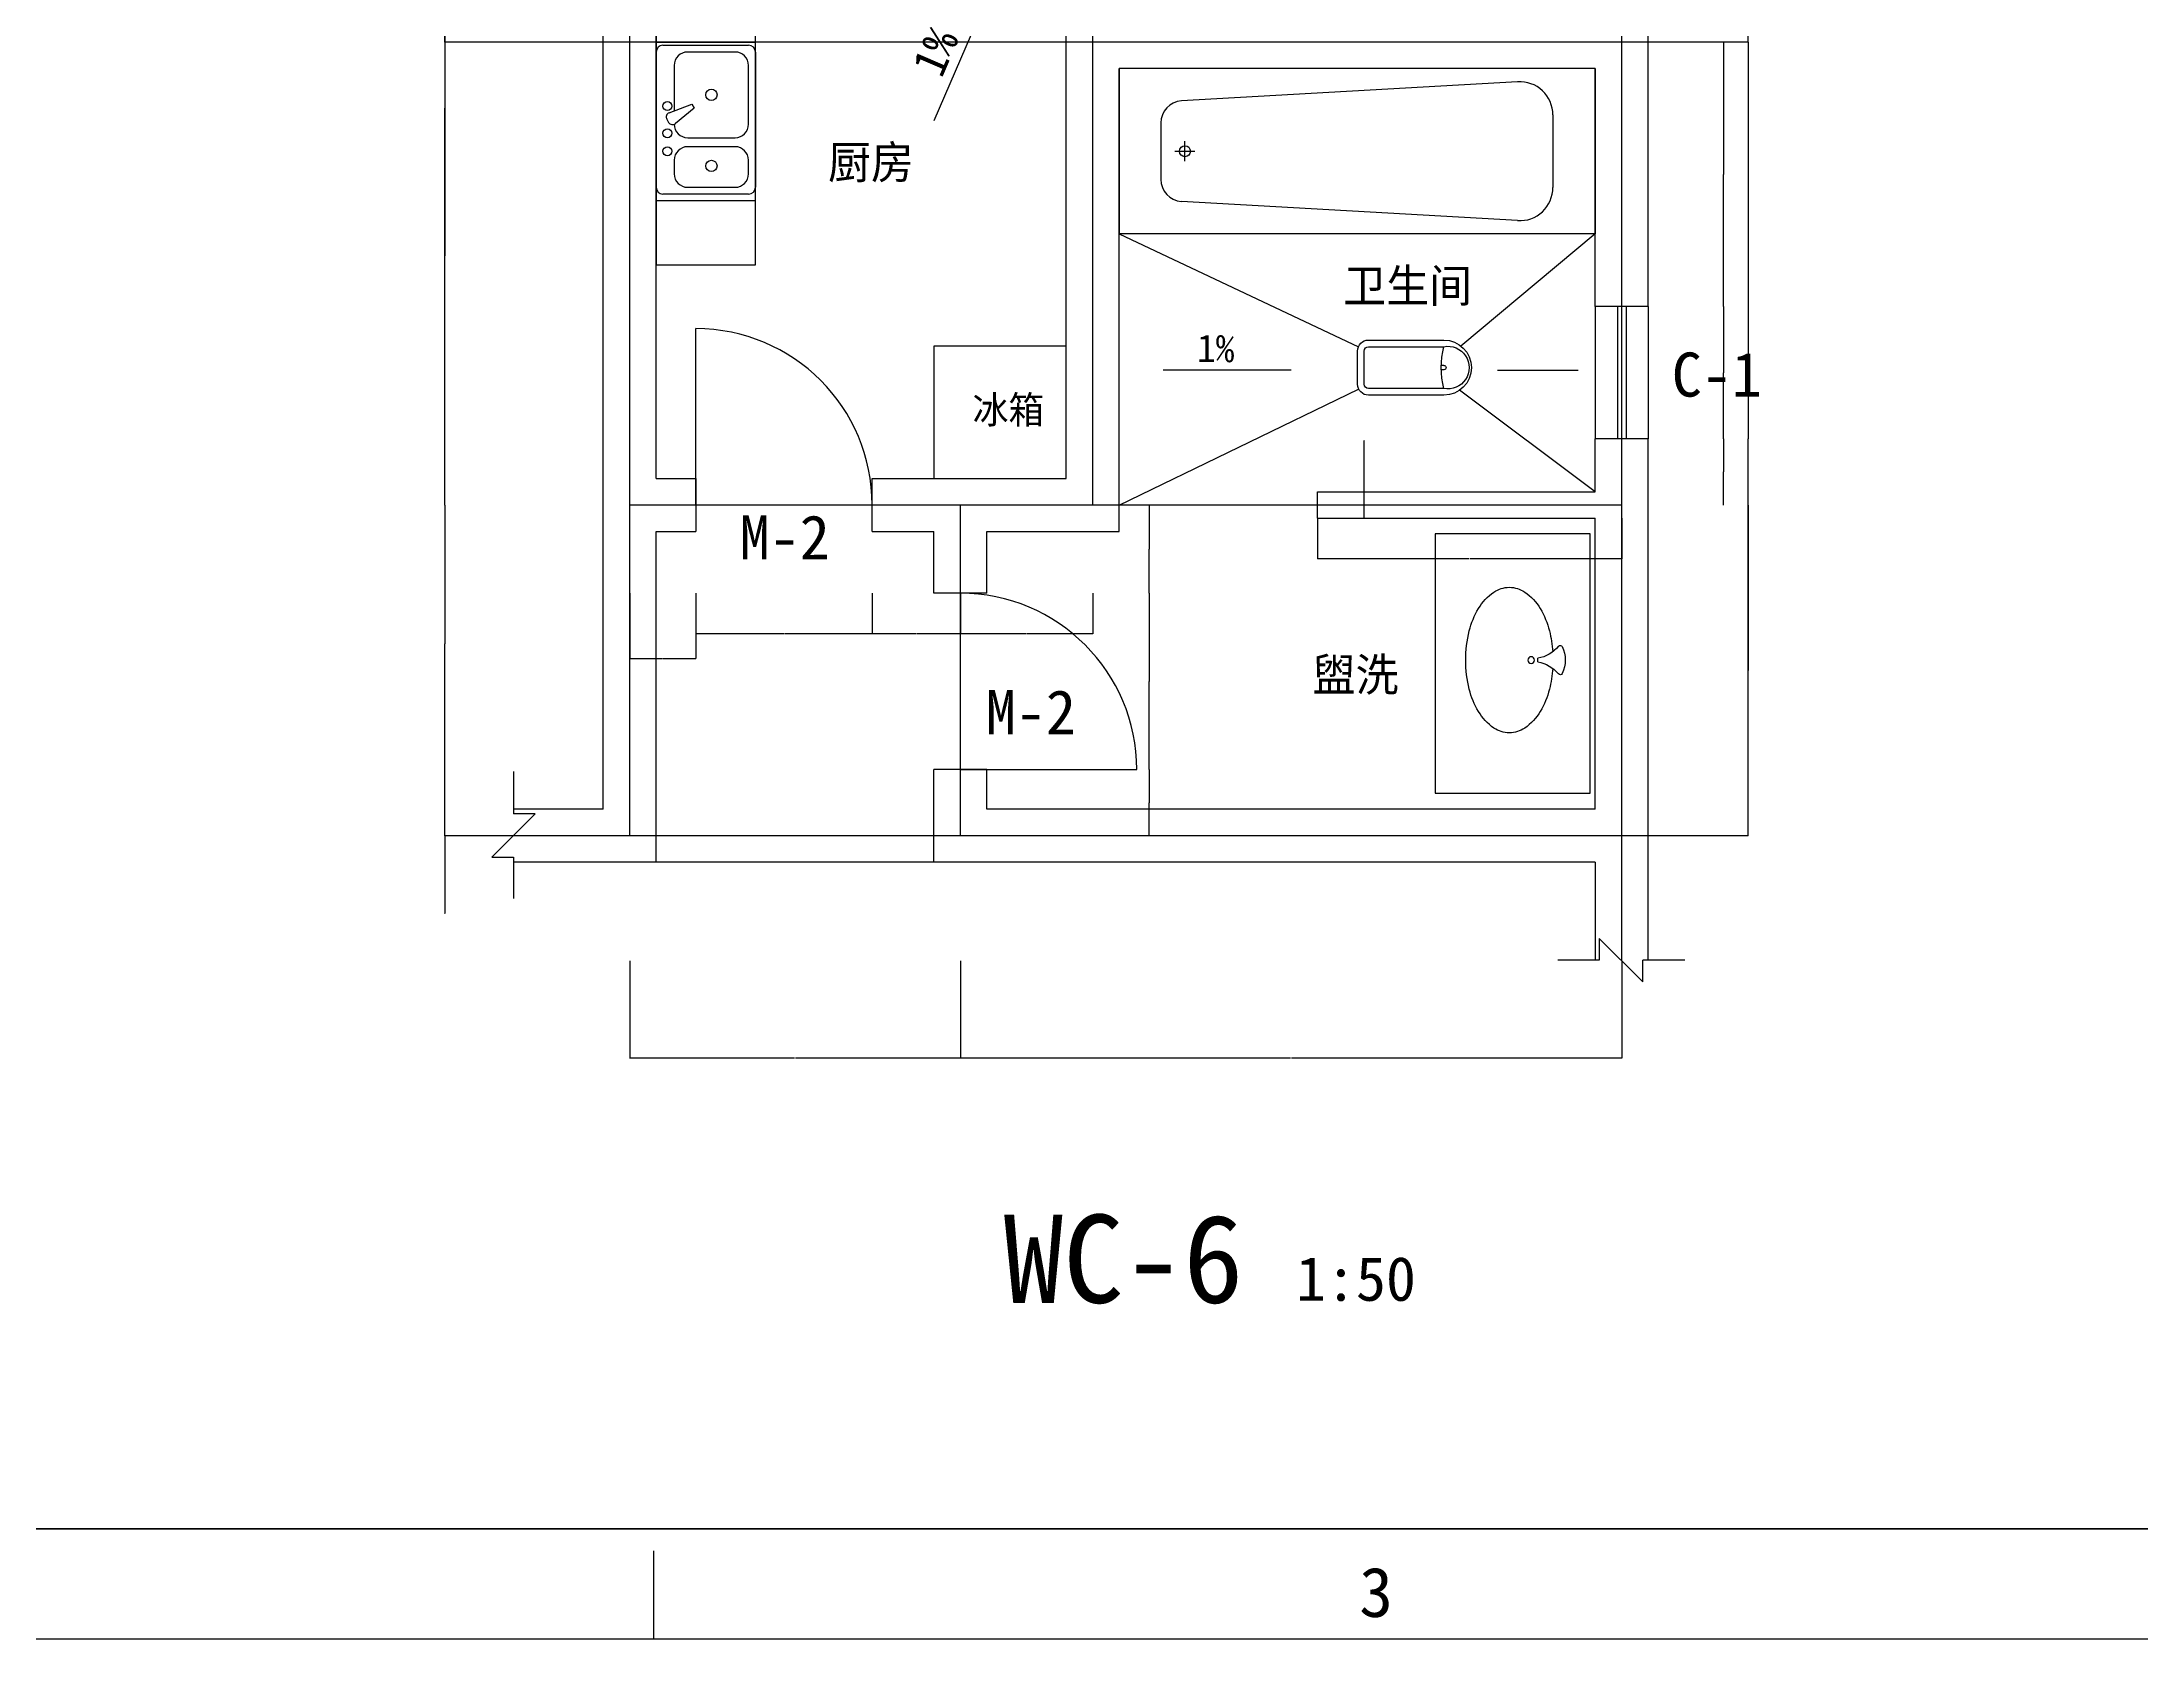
# Model space of a CAD drawing. Header units: metres. Extents: x -237648 to -195598, y -93947 to -64247.
# Drawn here: x -225922 to -216397, y -93947 to -86703 of the extents above; entities that cross this region are included whole.
import ezdxf

# ---------------------------------------------------------------- set-up
doc = ezdxf.new("R2010")
doc.units = ezdxf.units.M
for name, color, linetype in [('AXI', 1, 'Continuous'), ('PJ', 21, 'Continuous'), ('W', 5, 'Continuous')]:
    doc.layers.add(name, color=color, linetype=linetype)
doc.dimstyles.get("Standard").update_dxf_attribs({"dimtxt": 2.5, "dimasz": 2.5, "dimexe": 1.25, "dimexo": 0.625, "dimtad": 1, "dimcen": 2.5, "dimazin": 3, "dimtfac": 1, "dimtmove": 0, "dimatfit": 3})

# ---------------------------------------------------------------- blocks, each defined once
blk = doc.blocks.new('_E25ESP')
at = {"color": 0, "linetype": 'ByBlock'}
for p, q in [((0, -306.82), (0, 306.82)), ((30.68, 337.5), (419.32, 337.5)), ((357.95, 306.82), (143.18, 306.82)), ((450, 306.82), (450, -306.82)), ((81.82, 245.45), (81.82, 39.98)), ((419.32, -20.45), (419.32, 245.45)), ((48.39, 2.02), (56.63, -12.25)), ((58.92, 31.4), (162.53, 70.22)), ((172.76, 52.51), (87.34, -17.81)), ((162.53, 70.22), (172.76, 52.51)), ((143.18, -81.82), (357.95, -81.82)), ((81.82, -184.09), (81.82, -245.45)), ((357.95, -122.73), (143.18, -122.73)), ((419.32, -245.45), (419.32, -184.09)), ((419.32, -337.5), (30.68, -337.5)), ((143.18, -306.82), (357.95, -306.82))]:
    blk.add_line(p, q, dxfattribs=at)
for centre, radius in [((250.57, 112.5), 25.57), ((51.14, 61.36), 20.45), ((51.14, -61.36), 20.45), ((51.14, -143.18), 20.45), ((250.57, -209.66), 25.57)]:
    blk.add_circle(centre, radius, dxfattribs=at)
for centre, radius, start, end in [((30.68, 306.82), 30.68, 90, 180), ((143.18, 245.45), 61.36, 90, 180), ((357.95, 245.45), 61.36, 0, 90), ((419.32, 306.82), 30.68, 0, 90), ((66.1, 12.25), 20.45, 110.54, 210), ((74.34, -2.02), 20.45, 210, 309.46), ((143.18, -20.45), 61.36, 180, 270), ((357.95, -20.45), 61.36, 270, 0), ((143.18, -184.09), 61.36, 90, 180), ((357.95, -184.09), 61.36, 0, 90), ((143.18, -245.45), 61.36, 180, 270), ((357.95, -245.45), 61.36, 270, 0), ((30.68, -306.82), 30.68, 180, 270), ((419.32, -306.82), 30.68, 270, 0)]:
    blk.add_arc(centre, radius, start, end, dxfattribs=at)
blk = doc.blocks.new('DW')
at = {"layer": 'PJ'}
for p, q in [((76.21, 195.72), (-73.79, 195.72)), ((-123.79, 145.72), (-123.79, -195.95)), ((-93.79, 145.72), (-93.79, -195.95)), ((76.21, 165.72), (-73.79, 165.72)), ((96.21, -195.95), (96.21, 145.72)), ((126.21, -195.95), (126.21, 145.72)), ((-8.79, -196.08), (-8.79, -184.46)), ((11.21, -196.08), (11.21, -184.46))]:
    blk.add_line(p, q, dxfattribs=at)
for centre, radius, start, end in [((-73.79, 145.72), 50, 90, 180), ((76.21, 145.72), 50, 0, 90), ((-73.79, 145.72), 20, 90, 180), ((76.21, 145.72), 20, 0, 90), ((1.21, -578.66), 394.33, 76.06, 103.94), ((1.21, -195.95), 125, 180, 0), ((1.21, -214.21), 96.74, 169.12, 10.88), ((1.21, -195.89), 10, 181.09, 358.91)]:
    blk.add_arc(centre, radius, start, end, dxfattribs=at)
blk = doc.blocks.new('KXP')
at = {"layer": 'PJ', "linetype": 'ByBlock'}
blk.add_line((-388.31, 496.85), (-388.31, 509.94), dxfattribs=at)
at = {"layer": 'PJ'}
blk.add_lwpolyline([(-585.9, 980), (0, 980), (0, 0), (-585.9, 0)], close=True, dxfattribs=at)
for points in [[(-444.66, 472.02, 0.04), (-432.26, 393.22, 0.07), (-397.42, 308.94, 0.11), (-338.84, 246.5, 0.15), (-280.74, 228.39, 0.15), (-222.65, 246.5, 0.11), (-164.07, 308.94, 0.07), (-129.23, 393.22, 0.06), (-115.74, 503.39, 0.06), (-129.23, 613.57, 0.07), (-164.07, 697.85, 0.11), (-222.65, 760.29, 0.15), (-280.74, 778.39, 0.15)], [(-280.74, 778.39, 0.15), (-338.84, 760.29, 0.11), (-397.42, 697.85, 0.07), (-432.26, 613.57, 0.04), (-444.66, 534.77, 0.06)]]:
    blk.add_lwpolyline(points, format="xyb", dxfattribs=at)
at = {"layer": 'PJ', "linetype": 'ByBlock'}
blk.add_circle((-363.18, 503.39), 12.57, dxfattribs=at)
at = {"layer": 'PJ'}
for centre, radius, start, end in [((-472.97, 550.98), 8, 39.44, 154.02), ((-364.6, 640.12), 132.32, 219.44, 259.68), ((-375.32, 503.39), 116.63, 154.02, 205.98), ((-364.6, 366.67), 132.32, 100.32, 140.56), ((-472.97, 455.81), 8, 205.98, 320.56)]:
    blk.add_arc(centre, radius, start, end, dxfattribs=at)
blk = doc.blocks.new('_CLOSEDFILLED')
at = {"color": 0, "linetype": 'BYBLOCK'}
blk.add_solid([(-1, 0), (0, 0), (-1, 0)], dxfattribs=at)
blk = doc.blocks.new('*D95')
for p, q in [((-221756.67, -90871.27), (-221756.67, -91312.61)), ((-218756.67, -90871.27), (-218756.67, -91312.61)), ((-220258.67, -91312.61), (-221756.92, -91312.61)), ((-218756.42, -91312.61), (-220254.67, -91312.61))]:
    blk.add_line(p, q)
at = {"layer": 'Defpoints'}
for p in [(-221756.67, -90871.27), (-218756.67, -90871.27), (-218756.67, -91312.61)]:
    blk.add_point(p, dxfattribs=at)
at = {"xscale": 0.25, "yscale": 0.25}
blk.add_blockref('_CLOSEDFILLED', (-221756.67, -91312.61), dxfattribs=at)
at = {"xscale": 0.25, "yscale": 0.25, "rotation": 180}
blk.add_blockref('_CLOSEDFILLED', (-218756.67, -91312.61), dxfattribs=at)
at = {"insert": (-220256.67, -91312.61), "char_height": 1, "attachment_point": 5}
blk.add_mtext('3000', dxfattribs=at)
blk = doc.blocks.new('*D96')
for p, q in [((-221756.67, -89203.22), (-221756.67, -89386.7)), ((-221156.67, -89203.22), (-221156.67, -89386.7)), ((-221458.17, -89386.7), (-221756.92, -89386.7)), ((-221156.42, -89386.7), (-221455.17, -89386.7))]:
    blk.add_line(p, q)
at = {"layer": 'Defpoints'}
for p in [(-221756.67, -89203.22), (-221156.67, -89203.22), (-221156.67, -89386.7)]:
    blk.add_point(p, dxfattribs=at)
at = {"xscale": 0.25, "yscale": 0.25}
blk.add_blockref('_CLOSEDFILLED', (-221756.67, -89386.7), dxfattribs=at)
at = {"xscale": 0.25, "yscale": 0.25, "rotation": 180}
blk.add_blockref('_CLOSEDFILLED', (-221156.67, -89386.7), dxfattribs=at)
at = {"insert": (-221456.67, -89386.7), "char_height": 1, "attachment_point": 5}
blk.add_mtext('600', dxfattribs=at)
blk = doc.blocks.new('*D100')
for p, q in [((-224095.71, -85203.22), (-224095.71, -87003.22)), ((-224095.96, -87003.22), (-224096.21, -87003.22)), ((-224095.71, -88803.22), (-224095.71, -87003.22)), ((-224095.71, -87003.22), (-224095.71, -87003.22)), ((-224095.46, -87003.22), (-224095.21, -87003.22))]:
    blk.add_line(p, q)
at = {"layer": 'Defpoints'}
for p in [(-224095.71, -85203.22), (-224095.71, -87003.22), (-224095.71, -88803.22)]:
    blk.add_point(p, dxfattribs=at)
at = {"xscale": 0.25, "yscale": 0.25}
blk.add_blockref('_CLOSEDFILLED', (-224095.71, -87003.22), dxfattribs=at)
at = {"xscale": 0.25, "yscale": 0.25, "rotation": 180}
blk.add_blockref('_CLOSEDFILLED', (-224095.71, -87003.22), dxfattribs=at)
at = {"insert": (-224095.71, -87002.095), "char_height": 1, "attachment_point": 5}
blk.add_mtext('0', dxfattribs=at)
blk = doc.blocks.new('*D101')
for p, q in [((-224095.71, -86703.22), (-224095.71, -87672.26)), ((-224095.96, -87672.26), (-224096.21, -87672.26)), ((-224095.71, -88803.22), (-224095.71, -87672.26)), ((-224095.71, -87672.26), (-224095.71, -87672.26)), ((-224095.46, -87672.26), (-224095.21, -87672.26))]:
    blk.add_line(p, q)
at = {"layer": 'Defpoints'}
for p in [(-224095.71, -86703.22), (-224095.71, -87672.26), (-224095.71, -88803.22)]:
    blk.add_point(p, dxfattribs=at)
at = {"xscale": 0.25, "yscale": 0.25}
blk.add_blockref('_CLOSEDFILLED', (-224095.71, -87672.26), dxfattribs=at)
at = {"xscale": 0.25, "yscale": 0.25, "rotation": 180}
blk.add_blockref('_CLOSEDFILLED', (-224095.71, -87672.26), dxfattribs=at)
at = {"insert": (-224095.71, -87671.135), "char_height": 1, "attachment_point": 5}
blk.add_mtext('0', dxfattribs=at)
blk = doc.blocks.new('*D102')
for p, q in [((-224095.71, -88803.22), (-224095.71, -89432.62)), ((-224095.96, -89432.62), (-224096.21, -89432.62)), ((-224095.71, -90303.22), (-224095.71, -89432.62)), ((-224095.71, -89432.62), (-224095.71, -89432.62)), ((-224095.46, -89432.62), (-224095.21, -89432.62))]:
    blk.add_line(p, q)
at = {"layer": 'Defpoints'}
for p in [(-224095.71, -88803.22), (-224095.71, -89432.62), (-224095.71, -90303.22)]:
    blk.add_point(p, dxfattribs=at)
at = {"xscale": 0.25, "yscale": 0.25}
blk.add_blockref('_CLOSEDFILLED', (-224095.71, -89432.62), dxfattribs=at)
at = {"xscale": 0.25, "yscale": 0.25, "rotation": 180}
blk.add_blockref('_CLOSEDFILLED', (-224095.71, -89432.62), dxfattribs=at)
at = {"insert": (-224095.71, -89431.495), "char_height": 1, "attachment_point": 5}
blk.add_mtext('0', dxfattribs=at)
blk = doc.blocks.new('*D103')
for p, q in [((-224095.71, -90303.22), (-224095.71, -90656.55)), ((-224095.71, -90423.22), (-224095.71, -90656.55)), ((-224095.96, -90656.55), (-224096.21, -90656.55)), ((-224095.71, -90656.55), (-224095.71, -90656.55)), ((-224095.46, -90656.55), (-224095.21, -90656.55))]:
    blk.add_line(p, q)
at = {"layer": 'Defpoints'}
for p in [(-224095.71, -90303.22), (-224095.71, -90423.22), (-224095.71, -90656.55)]:
    blk.add_point(p, dxfattribs=at)
at = {"xscale": 0.25, "yscale": 0.25}
blk.add_blockref('_CLOSEDFILLED', (-224095.71, -90656.55), dxfattribs=at)
at = {"xscale": 0.25, "yscale": 0.25, "rotation": 180}
blk.add_blockref('_CLOSEDFILLED', (-224095.71, -90656.55), dxfattribs=at)
at = {"insert": (-224095.71, -90655.425), "char_height": 1, "attachment_point": 5}
blk.add_mtext('0', dxfattribs=at)
blk = doc.blocks.new('*D104')
for p, q in [((-223256.67, -90871.27), (-223256.67, -91312.61)), ((-221756.67, -90871.27), (-221756.67, -91312.61)), ((-222508.67, -91312.61), (-223256.92, -91312.61)), ((-221756.42, -91312.61), (-222504.67, -91312.61))]:
    blk.add_line(p, q)
at = {"layer": 'Defpoints'}
for p in [(-223256.67, -90871.27), (-221756.67, -90871.27), (-221756.67, -91312.61)]:
    blk.add_point(p, dxfattribs=at)
at = {"xscale": 0.25, "yscale": 0.25}
blk.add_blockref('_CLOSEDFILLED', (-223256.67, -91312.61), dxfattribs=at)
at = {"xscale": 0.25, "yscale": 0.25, "rotation": 180}
blk.add_blockref('_CLOSEDFILLED', (-221756.67, -91312.61), dxfattribs=at)
at = {"insert": (-222506.67, -91312.61), "char_height": 1, "attachment_point": 5}
blk.add_mtext('1500', dxfattribs=at)
blk = doc.blocks.new('*D105')
for p, q in [((-222956.67, -89203.22), (-222956.67, -89386.7)), ((-222156.67, -89203.22), (-222156.67, -89386.7)), ((-222558.17, -89386.7), (-222956.92, -89386.7)), ((-222156.42, -89386.7), (-222555.17, -89386.7))]:
    blk.add_line(p, q)
at = {"layer": 'Defpoints'}
for p in [(-222956.67, -89203.22), (-222156.67, -89203.22), (-222156.67, -89386.7)]:
    blk.add_point(p, dxfattribs=at)
at = {"xscale": 0.25, "yscale": 0.25}
blk.add_blockref('_CLOSEDFILLED', (-222956.67, -89386.7), dxfattribs=at)
at = {"xscale": 0.25, "yscale": 0.25, "rotation": 180}
blk.add_blockref('_CLOSEDFILLED', (-222156.67, -89386.7), dxfattribs=at)
at = {"insert": (-222556.67, -89386.7), "char_height": 1, "attachment_point": 5}
blk.add_mtext('800', dxfattribs=at)
blk = doc.blocks.new('*D106')
for p, q in [((-222156.67, -89203.22), (-222156.67, -89386.7)), ((-221756.67, -89203.22), (-221756.67, -89386.7)), ((-221958.17, -89386.7), (-222156.92, -89386.7)), ((-221756.42, -89386.7), (-221955.17, -89386.7))]:
    blk.add_line(p, q)
at = {"layer": 'Defpoints'}
for p in [(-222156.67, -89203.22), (-221756.67, -89203.22), (-221756.67, -89386.7)]:
    blk.add_point(p, dxfattribs=at)
at = {"xscale": 0.25, "yscale": 0.25}
blk.add_blockref('_CLOSEDFILLED', (-222156.67, -89386.7), dxfattribs=at)
at = {"xscale": 0.25, "yscale": 0.25, "rotation": 180}
blk.add_blockref('_CLOSEDFILLED', (-221756.67, -89386.7), dxfattribs=at)
at = {"insert": (-221956.67, -89386.7), "char_height": 1, "attachment_point": 5}
blk.add_mtext('400', dxfattribs=at)
blk = doc.blocks.new('*D107')
for p, q in [((-223256.67, -89203.22), (-223256.67, -89499.2)), ((-222956.67, -89203.22), (-222956.67, -89499.2)), ((-223256.42, -89499.2), (-223108.17, -89499.2)), ((-223105.17, -89499.2), (-222956.92, -89499.2))]:
    blk.add_line(p, q)
at = {"layer": 'Defpoints'}
for p in [(-223256.67, -89203.22), (-222956.67, -89203.22), (-223256.67, -89499.2)]:
    blk.add_point(p, dxfattribs=at)
at = {"xscale": 0.25, "yscale": 0.25, "rotation": 180}
blk.add_blockref('_CLOSEDFILLED', (-223256.67, -89499.2), dxfattribs=at)
at = {"xscale": 0.25, "yscale": 0.25}
blk.add_blockref('_CLOSEDFILLED', (-222956.67, -89499.2), dxfattribs=at)
at = {"insert": (-223106.67, -89499.2), "char_height": 1, "attachment_point": 5}
blk.add_mtext('300', dxfattribs=at)
blk = doc.blocks.new('*D109')
for p, q in [((-224095.71, -85203.22), (-224095.71, -85953.22)), ((-224095.96, -85953.22), (-224096.21, -85953.22)), ((-224095.71, -86703.22), (-224095.71, -85953.22)), ((-224095.71, -85953.22), (-224095.71, -85953.22)), ((-224095.46, -85953.22), (-224095.21, -85953.22))]:
    blk.add_line(p, q)
at = {"layer": 'Defpoints'}
for p in [(-224095.71, -85203.22), (-224095.71, -85953.22), (-224095.71, -86703.22)]:
    blk.add_point(p, dxfattribs=at)
at = {"xscale": 0.25, "yscale": 0.25}
blk.add_blockref('_CLOSEDFILLED', (-224095.71, -85953.22), dxfattribs=at)
at = {"xscale": 0.25, "yscale": 0.25, "rotation": 180}
blk.add_blockref('_CLOSEDFILLED', (-224095.71, -85953.22), dxfattribs=at)
at = {"insert": (-224095.71, -85952.095), "char_height": 1, "attachment_point": 5}
blk.add_mtext('0', dxfattribs=at)
blk = doc.blocks.new('*D112')
for p, q in [((-218183.86, -86703.22), (-218183.86, -88503.22)), ((-218184.11, -88503.22), (-218184.36, -88503.22)), ((-218183.86, -90303.22), (-218183.86, -88503.22)), ((-218183.86, -88503.22), (-218183.86, -88503.22)), ((-218183.61, -88503.22), (-218183.36, -88503.22))]:
    blk.add_line(p, q)
at = {"layer": 'Defpoints'}
for p in [(-218183.86, -86703.22), (-218183.86, -88503.22), (-218183.86, -90303.22)]:
    blk.add_point(p, dxfattribs=at)
at = {"xscale": 0.25, "yscale": 0.25}
blk.add_blockref('_CLOSEDFILLED', (-218183.86, -88503.22), dxfattribs=at)
at = {"xscale": 0.25, "yscale": 0.25, "rotation": 180}
blk.add_blockref('_CLOSEDFILLED', (-218183.86, -88503.22), dxfattribs=at)
at = {"insert": (-218183.86, -88502.095), "char_height": 1, "attachment_point": 5}
blk.add_mtext('0', dxfattribs=at)
blk = doc.blocks.new('*D113')
for p, q in [((-218183.86, -88803.22), (-218183.86, -89553.22)), ((-218184.11, -89553.22), (-218184.36, -89553.22)), ((-218183.86, -90303.22), (-218183.86, -89553.22)), ((-218183.86, -89553.22), (-218183.86, -89553.22)), ((-218183.61, -89553.22), (-218183.36, -89553.22))]:
    blk.add_line(p, q)
at = {"layer": 'Defpoints'}
for p in [(-218183.86, -88803.22), (-218183.86, -89553.22), (-218183.86, -90303.22)]:
    blk.add_point(p, dxfattribs=at)
at = {"xscale": 0.25, "yscale": 0.25}
blk.add_blockref('_CLOSEDFILLED', (-218183.86, -89553.22), dxfattribs=at)
at = {"xscale": 0.25, "yscale": 0.25, "rotation": 180}
blk.add_blockref('_CLOSEDFILLED', (-218183.86, -89553.22), dxfattribs=at)
at = {"insert": (-218183.86, -89552.095), "char_height": 1, "attachment_point": 5}
blk.add_mtext('0', dxfattribs=at)
blk = doc.blocks.new('*D114')
for p, q in [((-220901.06, -89203.22), (-220901.06, -89603.22)), ((-220901.31, -89603.22), (-220901.56, -89603.22)), ((-220901.06, -90003.22), (-220901.06, -89603.22)), ((-220901.06, -89603.22), (-220901.06, -89603.22)), ((-220900.81, -89603.22), (-220900.56, -89603.22))]:
    blk.add_line(p, q)
at = {"layer": 'Defpoints'}
for p in [(-220901.06, -89203.22), (-220901.06, -89603.22), (-220901.06, -90003.22)]:
    blk.add_point(p, dxfattribs=at)
at = {"xscale": 0.25, "yscale": 0.25}
blk.add_blockref('_CLOSEDFILLED', (-220901.06, -89603.22), dxfattribs=at)
at = {"xscale": 0.25, "yscale": 0.25, "rotation": 180}
blk.add_blockref('_CLOSEDFILLED', (-220901.06, -89603.22), dxfattribs=at)
at = {"insert": (-220901.06, -89602.095), "char_height": 1, "attachment_point": 5}
blk.add_mtext('0', dxfattribs=at)
blk = doc.blocks.new('*D115')
for p, q in [((-220901.06, -90003.22), (-220901.06, -90153.22)), ((-220901.31, -90153.22), (-220901.56, -90153.22)), ((-220901.06, -90303.22), (-220901.06, -90153.22)), ((-220901.06, -90153.22), (-220901.06, -90153.22)), ((-220900.81, -90153.22), (-220900.56, -90153.22))]:
    blk.add_line(p, q)
at = {"layer": 'Defpoints'}
for p in [(-220901.06, -90003.22), (-220901.06, -90153.22), (-220901.06, -90303.22)]:
    blk.add_point(p, dxfattribs=at)
at = {"xscale": 0.25, "yscale": 0.25}
blk.add_blockref('_CLOSEDFILLED', (-220901.06, -90153.22), dxfattribs=at)
at = {"xscale": 0.25, "yscale": 0.25, "rotation": 180}
blk.add_blockref('_CLOSEDFILLED', (-220901.06, -90153.22), dxfattribs=at)
at = {"insert": (-220901.06, -90152.095), "char_height": 1, "attachment_point": 5}
blk.add_mtext('0', dxfattribs=at)
blk = doc.blocks.new('*D116')
for p, q in [((-220901.06, -88803.22), (-220901.06, -89003.22)), ((-220901.31, -89003.22), (-220901.56, -89003.22)), ((-220901.06, -89203.22), (-220901.06, -89003.22)), ((-220901.06, -89003.22), (-220901.06, -89003.22)), ((-220900.81, -89003.22), (-220900.56, -89003.22))]:
    blk.add_line(p, q)
at = {"layer": 'Defpoints'}
for p in [(-220901.06, -88803.22), (-220901.06, -89003.22), (-220901.06, -89203.22)]:
    blk.add_point(p, dxfattribs=at)
at = {"xscale": 0.25, "yscale": 0.25}
blk.add_blockref('_CLOSEDFILLED', (-220901.06, -89003.22), dxfattribs=at)
at = {"xscale": 0.25, "yscale": 0.25, "rotation": 180}
blk.add_blockref('_CLOSEDFILLED', (-220901.06, -89003.22), dxfattribs=at)
at = {"insert": (-220901.06, -89002.095), "char_height": 1, "attachment_point": 5}
blk.add_mtext('0', dxfattribs=at)
blk = doc.blocks.new('*D121')
for p, q in [((-218183.86, -85203.22), (-218183.86, -85953.22)), ((-218184.11, -85953.22), (-218184.36, -85953.22)), ((-218183.86, -86703.22), (-218183.86, -85953.22)), ((-218183.86, -85953.22), (-218183.86, -85953.22)), ((-218183.61, -85953.22), (-218183.36, -85953.22))]:
    blk.add_line(p, q)
at = {"layer": 'Defpoints'}
for p in [(-218183.86, -85203.22), (-218183.86, -85953.22), (-218183.86, -86703.22)]:
    blk.add_point(p, dxfattribs=at)
at = {"xscale": 0.25, "yscale": 0.25}
blk.add_blockref('_CLOSEDFILLED', (-218183.86, -85953.22), dxfattribs=at)
at = {"xscale": 0.25, "yscale": 0.25, "rotation": 180}
blk.add_blockref('_CLOSEDFILLED', (-218183.86, -85953.22), dxfattribs=at)
at = {"insert": (-218183.86, -85952.095), "char_height": 1, "attachment_point": 5}
blk.add_mtext('0', dxfattribs=at)
blk = doc.blocks.new('*D124')
for p, q in [((-218295.27, -86703.22), (-218295.27, -87303.22)), ((-218295.52, -87303.22), (-218295.77, -87303.22)), ((-218295.27, -87903.22), (-218295.27, -87303.22)), ((-218295.27, -87303.22), (-218295.27, -87303.22)), ((-218295.02, -87303.22), (-218294.77, -87303.22))]:
    blk.add_line(p, q)
at = {"layer": 'Defpoints'}
for p in [(-218295.27, -86703.22), (-218295.27, -87303.22), (-218295.27, -87903.22)]:
    blk.add_point(p, dxfattribs=at)
at = {"xscale": 0.25, "yscale": 0.25}
blk.add_blockref('_CLOSEDFILLED', (-218295.27, -87303.22), dxfattribs=at)
at = {"xscale": 0.25, "yscale": 0.25, "rotation": 180}
blk.add_blockref('_CLOSEDFILLED', (-218295.27, -87303.22), dxfattribs=at)
at = {"insert": (-218295.27, -87302.095), "char_height": 1, "attachment_point": 5}
blk.add_mtext('0', dxfattribs=at)
blk = doc.blocks.new('*D125')
for p, q in [((-218295.27, -87903.22), (-218295.27, -88203.22)), ((-218295.52, -88203.22), (-218295.77, -88203.22)), ((-218295.27, -88503.22), (-218295.27, -88203.22)), ((-218295.27, -88203.22), (-218295.27, -88203.22)), ((-218295.02, -88203.22), (-218294.77, -88203.22))]:
    blk.add_line(p, q)
at = {"layer": 'Defpoints'}
for p in [(-218295.27, -87903.22), (-218295.27, -88203.22), (-218295.27, -88503.22)]:
    blk.add_point(p, dxfattribs=at)
at = {"xscale": 0.25, "yscale": 0.25}
blk.add_blockref('_CLOSEDFILLED', (-218295.27, -88203.22), dxfattribs=at)
at = {"xscale": 0.25, "yscale": 0.25, "rotation": 180}
blk.add_blockref('_CLOSEDFILLED', (-218295.27, -88203.22), dxfattribs=at)
at = {"insert": (-218295.27, -88202.095), "char_height": 1, "attachment_point": 5}
blk.add_mtext('0', dxfattribs=at)
blk = doc.blocks.new('*D126')
for p, q in [((-218295.27, -88503.22), (-218295.27, -88653.22)), ((-218295.52, -88653.22), (-218295.77, -88653.22)), ((-218295.27, -88803.22), (-218295.27, -88653.22)), ((-218295.27, -88653.22), (-218295.27, -88653.22)), ((-218295.02, -88653.22), (-218294.77, -88653.22))]:
    blk.add_line(p, q)
at = {"layer": 'Defpoints'}
for p in [(-218295.27, -88503.22), (-218295.27, -88653.22), (-218295.27, -88803.22)]:
    blk.add_point(p, dxfattribs=at)
at = {"xscale": 0.25, "yscale": 0.25}
blk.add_blockref('_CLOSEDFILLED', (-218295.27, -88653.22), dxfattribs=at)
at = {"xscale": 0.25, "yscale": 0.25, "rotation": 180}
blk.add_blockref('_CLOSEDFILLED', (-218295.27, -88653.22), dxfattribs=at)
at = {"insert": (-218295.27, -88652.095), "char_height": 1, "attachment_point": 5}
blk.add_mtext('0', dxfattribs=at)
blk = doc.blocks.new('*D223')
for p, q in [((-219925.2, -88509.88), (-219925.45, -88509.88)), ((-219924.95, -88863.22), (-219924.95, -88509.88)), ((-219924.95, -88743.22), (-219924.95, -88509.88)), ((-219924.95, -88509.88), (-219924.95, -88509.88)), ((-219924.7, -88509.88), (-219924.45, -88509.88))]:
    blk.add_line(p, q)
at = {"layer": 'Defpoints'}
for p in [(-219924.95, -88509.88), (-219924.95, -88743.22), (-219924.95, -88863.22)]:
    blk.add_point(p, dxfattribs=at)
at = {"xscale": 0.25, "yscale": 0.25}
blk.add_blockref('_CLOSEDFILLED', (-219924.95, -88509.88), dxfattribs=at)
at = {"xscale": 0.25, "yscale": 0.25, "rotation": 180}
blk.add_blockref('_CLOSEDFILLED', (-219924.95, -88509.88), dxfattribs=at)
at = {"insert": (-219924.95, -88508.755), "char_height": 1, "attachment_point": 5}
blk.add_mtext('0', dxfattribs=at)
blk = doc.blocks.new('*D224')
for p, q in [((-220136.67, -88863.22), (-220136.67, -89046.7)), ((-218756.67, -88863.22), (-218756.67, -89046.7)), ((-219448.67, -89046.7), (-220136.92, -89046.7)), ((-218756.42, -89046.7), (-219444.67, -89046.7))]:
    blk.add_line(p, q)
at = {"layer": 'Defpoints'}
for p in [(-220136.67, -88863.22), (-218756.67, -88863.22), (-218756.67, -89046.7)]:
    blk.add_point(p, dxfattribs=at)
at = {"xscale": 0.25, "yscale": 0.25}
blk.add_blockref('_CLOSEDFILLED', (-220136.67, -89046.7), dxfattribs=at)
at = {"xscale": 0.25, "yscale": 0.25, "rotation": 180}
blk.add_blockref('_CLOSEDFILLED', (-218756.67, -89046.7), dxfattribs=at)
at = {"insert": (-219446.67, -89046.7), "char_height": 1, "attachment_point": 5}
blk.add_mtext('1380', dxfattribs=at)

msp = doc.modelspace()

# ---------------------------------------------------------------- linework, layer by layer
for p, q in [((-221601.4, -86421.36), (-221876.81, -87060.96)), ((-221036.67, -86823.22), (-221036.67, -87573.22)), ((-218876.67, -86823.22), (-221036.67, -86823.22)), ((-218876.67, -86823.22), (-218876.67, -87573.22)), ((-219228.93, -86883.52), (-220754.2, -86970.41)), ((-219069.28, -87033.21), (-219069.28, -87363.23)), ((-220847.76, -87070.2), (-220847.76, -87326.23)), ((-220738.24, -87243.22), (-220738.24, -87153.22)), ((-220783.24, -87198.22), (-220693.24, -87198.22)), ((-222686.67, -87423.22), (-223136.67, -87423.22)), ((-219228.93, -87512.92), (-220754.2, -87426.03)), ((-218876.67, -87573.22), (-221036.67, -87573.22)), ((-221036.67, -87573.22), (-219951.58, -88085.56)), ((-218876.67, -87573.22), (-219486.28, -88081.99)), ((-218876.67, -87903.22), (-218876.67, -88503.22)), ((-218776.67, -87903.22), (-218776.67, -88503.22)), ((-218736.67, -87903.22), (-218736.67, -88503.22)), ((-218636.67, -87903.22), (-218636.67, -88503.22)), ((-222956.67, -88803.22), (-222956.67, -88003.22)), ((-220256.28, -88190.8), (-220836.59, -88190.8)), ((-219320.84, -88190.8), (-218954.35, -88190.8)), ((-221036.67, -88803.22), (-219950.4, -88277.06)), ((-218876.67, -88743.22), (-219492.61, -88282.72)), ((-223783.62, -90011.88), (-223783.62, -90203.28)), ((-221756.67, -90003.22), (-220956.67, -90003.22)), ((-223684.96, -90203.28), (-223882.27, -90400.59)), ((-223684.96, -90203.28), (-223783.62, -90203.28)), ((-223882.27, -90400.59), (-223783.62, -90400.59)), ((-223783.62, -90400.59), (-223783.62, -90588.09)), ((-221876.67, -90423.22), (-223136.67, -90423.22)), ((-218661.58, -90966.37), (-218858.88, -90769.06)), ((-218858.88, -90769.06), (-218858.88, -90867.71)), ((-218858.88, -90867.71), (-219046.39, -90867.71)), ((-218661.58, -90966.37), (-218661.58, -90867.71)), ((-218470.18, -90867.71), (-218661.58, -90867.71)), ((-223147.54, -93946.61), (-223147.54, -93546.61)), ((-237647.54, -93946.61), (-195597.54, -93946.61))]:
    msp.add_line(p, q)
for points in [[(-236397.54, -64746.61), (-196097.54, -64746.61), (-196097.54, -93446.61), (-236397.54, -93446.61)], [(-236397.54, -93446.61), (-196097.54, -93446.61), (-196097.54, -64746.61), (-236397.54, -64746.61)], [(-222686.67, -85323.22), (-223136.67, -85323.22), (-223136.67, -86703.22), (-222686.67, -86703.22)], [(-222686.67, -86703.22), (-223136.67, -86703.22), (-223136.67, -87714.06), (-222686.67, -87714.06)], [(-221876.67, -88683.22), (-221276.67, -88683.22), (-221276.67, -88083.22), (-221876.67, -88083.22)]]:
    msp.add_lwpolyline(points, close=True)
for points in [[(-220256.28, -88190.8), (-220383.98, -88190.8)], [(-219320.84, -88190.8), (-219227.79, -88190.8)]]:
    msp.add_lwpolyline(points)
msp.add_circle((-220738.24, -87198.22), 25)
for centre, radius, start, end in [((-219219.28, -87033.21), 150, 0, 93.69), ((-220747.76, -87070.2), 100, 93.69, 180), ((-220747.76, -87326.23), 100, 180, 266.31), ((-219219.28, -87363.23), 150, 266.31, 0), ((-222956.67, -88803.22), 800, 0, 90), ((-221756.67, -90003.22), 800, 0, 90)]:
    msp.add_arc(centre, radius, start, end)
at = {"layer": 'AXI'}
for p, q in [((-218756.67, -90871.27), (-218756.67, -84741.82)), ((-223256.67, -90303.22), (-223256.67, -85203.22)), ((-223256.67, -90303.22), (-223256.67, -85203.22)), ((-221156.67, -88803.22), (-221156.67, -85203.22)), ((-221156.67, -88803.22), (-221156.67, -85203.22)), ((-218183.86, -86703.22), (-224095.71, -86703.22)), ((-218756.67, -88803.22), (-223256.67, -88803.22)), ((-221756.67, -90303.22), (-221756.67, -88803.22)), ((-218183.86, -90303.22), (-224095.71, -90303.22)), ((-218906.67, -90303.22), (-223256.67, -90303.22))]:
    msp.add_line(p, q, dxfattribs=at)
at = {"layer": 'W'}
for p, q in [((-223376.67, -90183.22), (-223376.67, -85323.22)), ((-223136.67, -88683.22), (-223136.67, -85323.22)), ((-221276.67, -88683.22), (-221276.67, -86403.22)), ((-218636.67, -87903.22), (-218636.67, -86583.22)), ((-221036.67, -88923.22), (-221036.67, -86823.22)), ((-218876.67, -86823.22), (-221036.67, -86823.22)), ((-218876.67, -87903.22), (-218876.67, -86823.22)), ((-218636.67, -87903.22), (-218876.67, -87903.22)), ((-218636.67, -88503.22), (-218876.67, -88503.22)), ((-218876.67, -88743.22), (-218876.67, -88503.22)), ((-218636.67, -90867.71), (-218636.67, -88503.22)), ((-223136.67, -88683.22), (-222956.67, -88683.22)), ((-222956.67, -88683.22), (-222956.67, -88923.22)), ((-222156.67, -88923.22), (-222156.67, -88683.22)), ((-222156.67, -88683.22), (-221276.67, -88683.22)), ((-220136.67, -88743.22), (-218876.67, -88743.22)), ((-220136.67, -88863.22), (-220136.67, -88743.22)), ((-220136.67, -88863.22), (-218876.67, -88863.22)), ((-218876.67, -90183.22), (-218876.67, -88863.22)), ((-223136.67, -90423.22), (-223136.67, -88923.22)), ((-223136.67, -88923.22), (-222956.67, -88923.22)), ((-222156.67, -88923.22), (-221876.67, -88923.22)), ((-221876.67, -89203.22), (-221876.67, -88923.22)), ((-221636.67, -88923.22), (-221036.67, -88923.22)), ((-221636.67, -89203.22), (-221636.67, -88923.22)), ((-221636.67, -89203.22), (-221876.67, -89203.22)), ((-221636.67, -90003.22), (-221876.67, -90003.22)), ((-221876.67, -90423.22), (-221876.67, -90003.22)), ((-221636.67, -90183.22), (-221636.67, -90003.22)), ((-223376.67, -90183.22), (-223783.62, -90183.22)), ((-218876.67, -90183.22), (-221636.67, -90183.22)), ((-223136.67, -90423.22), (-223783.62, -90423.22)), ((-218876.67, -90423.22), (-221876.67, -90423.22)), ((-218876.67, -90423.22), (-218876.67, -90867.71))]:
    msp.add_line(p, q, dxfattribs=at)

# ---------------------------------------------------------------- block references
msp.add_blockref('_E25ESP', (-223136.67, -87055.22))
at = {"xscale": -1, "rotation": 90}
msp.add_blockref('DW', (-219759.8, -88178.8), dxfattribs=at)
at = {"xscale": -1.2, "yscale": 1.2, "zscale": 1.2}
msp.add_blockref('KXP', (-219603.49, -90110.41), dxfattribs=at)

# ---------------------------------------------------------------- texts
msp.add_text('1%', height=150, rotation=66.7).set_placement((-221842.28, -86871.88))
for s, height, p in [('厨房', 150, (-222357.27, -87323.13)), ('卫生间', 150, (-220020.12, -87883.43)), ('1%', 125, (-220683.58, -88154.91)), ('C-1', 200, (-218529.68, -88311.43)), ('冰箱', 125, (-221701.35, -88433.88)), ('M-2', 200, (-222757.55, -89049.64)), ('盥洗', 150, (-220158.93, -89647.47)), ('M-2', 200, (-221640.86, -89842.67)), ('WC-6', 400, (-221561.49, -92421.89)), ('1:50', 200, (-220234.48, -92412.63)), ('3', 225, (-219947.54, -93846.61))]:
    msp.add_text(s, height=height).set_placement(p)

# ---------------------------------------------------------------- dimensions: what is measured, and where the dimension line sits
for base, p1, p2, picture, middle in [((-224095.71, -87003.22), (-224095.71, -85203.22), (-224095.71, -88803.22), '*D100', (-224095.71, -87002.095)), ((-224095.71, -85953.22), (-224095.71, -85203.22), (-224095.71, -86703.22), '*D109', (-224095.71, -85952.095)), ((-218183.86, -85953.22), (-218183.86, -85203.22), (-218183.86, -86703.22), '*D121', (-218183.86, -85952.095)), ((-224095.71, -87672.26), (-224095.71, -86703.22), (-224095.71, -88803.22), '*D101', (-224095.71, -87671.135)), ((-218295.27, -87303.22), (-218295.27, -87903.22), (-218295.27, -86703.22), '*D124', (-218295.27, -87302.095)), ((-218183.86, -88503.22), (-218183.86, -86703.22), (-218183.86, -90303.22), '*D112', (-218183.86, -88502.095)), ((-218295.27, -88203.22), (-218295.27, -88503.22), (-218295.27, -87903.22), '*D125', (-218295.27, -88202.095)), ((-219924.95, -88509.88), (-219924.95, -88863.22), (-219924.95, -88743.22), '*D223', (-219924.95, -88508.755)), ((-218295.27, -88653.22), (-218295.27, -88803.22), (-218295.27, -88503.22), '*D126', (-218295.27, -88652.095)), ((-224095.71, -89432.62), (-224095.71, -88803.22), (-224095.71, -90303.22), '*D102', (-224095.71, -89431.495)), ((-220901.06, -89003.22), (-220901.06, -89203.22), (-220901.06, -88803.22), '*D116', (-220901.06, -89002.095)), ((-218756.67, -89046.7), (-218756.67, -88863.22), (-220136.67, -88863.22), '*D224', (-219446.67, -89046.7)), ((-218183.86, -89553.22), (-218183.86, -88803.22), (-218183.86, -90303.22), '*D113', (-218183.86, -89552.095)), ((-223256.67, -89499.2), (-223256.67, -89203.22), (-222956.67, -89203.22), '*D107', (-223106.67, -89499.2)), ((-222156.67, -89386.7), (-222156.67, -89203.22), (-222956.67, -89203.22), '*D105', (-222556.67, -89386.7)), ((-221756.67, -89386.7), (-221756.67, -89203.22), (-222156.67, -89203.22), '*D106', (-221956.67, -89386.7)), ((-221156.67, -89386.7), (-221156.67, -89203.22), (-221756.67, -89203.22), '*D96', (-221456.67, -89386.7)), ((-220901.06, -89603.22), (-220901.06, -90003.22), (-220901.06, -89203.22), '*D114', (-220901.06, -89602.095)), ((-220901.06, -90153.22), (-220901.06, -90303.22), (-220901.06, -90003.22), '*D115', (-220901.06, -90152.095)), ((-224095.71, -90656.55), (-224095.71, -90303.22), (-224095.71, -90423.22), '*D103', (-224095.71, -90655.425)), ((-221756.67, -91312.61), (-221756.67, -90871.27), (-223256.67, -90871.27), '*D104', (-222506.67, -91312.61)), ((-218756.67, -91312.61), (-218756.67, -90871.27), (-221756.67, -90871.27), '*D95', (-220256.67, -91312.61))]:
    dim = msp.add_linear_dim(base=base, p1=p1, p2=p2, dimstyle='Standard')
    dim.commit()
    dim.dimension.update_dxf_attribs({"geometry": picture, "text_midpoint": middle})

doc.saveas('drawing.dxf')
